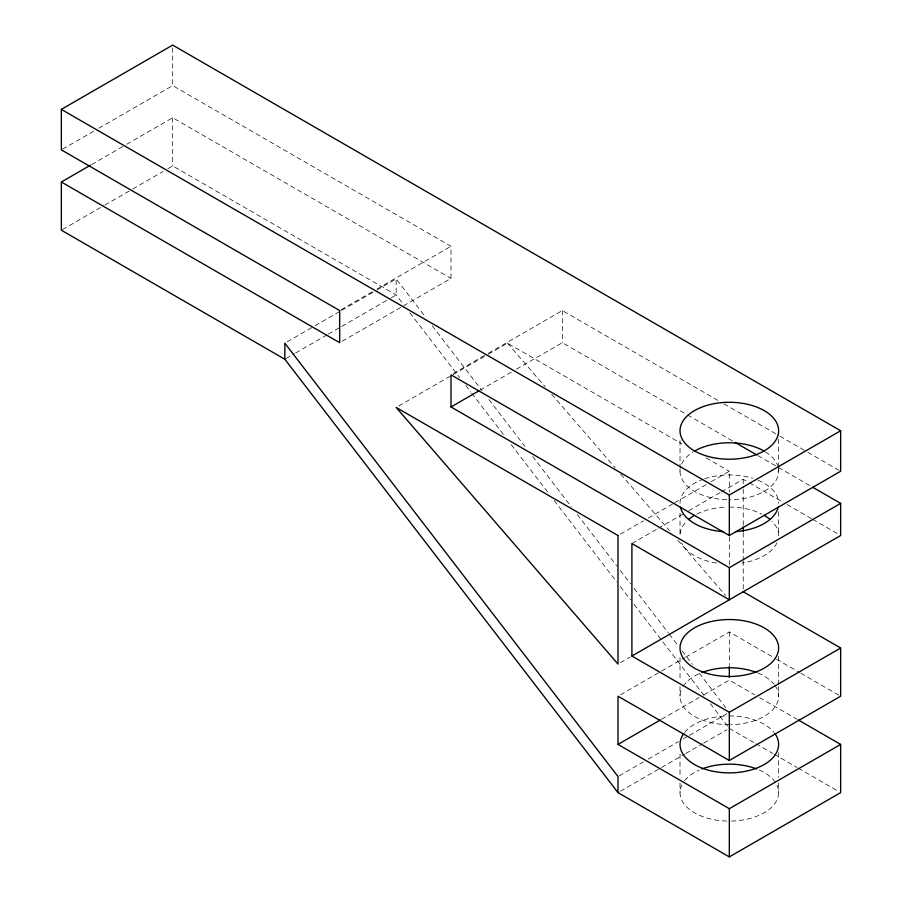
<?xml version="1.0" encoding="UTF-8"?>
<svg xmlns="http://www.w3.org/2000/svg" width="902" height="902" viewBox="0 0 902 902"><rect width="100%" height="100%" fill="white"/><g stroke="black" fill="none" stroke-linecap="round" stroke-linejoin="round"><path stroke-width="0.68" stroke-dasharray="4.51 3.38" d="M62.554 149.168L94.022 131.004M98.859 128.208L172.677 85.589L451 246.28L451 278.425L403.803 305.665M91.598 164.536L125.479 144.974M126.697 144.275L172.677 117.734L451 278.425M62.554 229.514L103.707 205.757M104.914 205.058L131.534 189.691M132.741 188.992L163.003 171.527M167.84 168.73L172.677 165.934L396.158 294.965L403.036 303.906M340.877 309.86L372.346 291.696M377.183 288.899L451 246.28M287.253 341.779L313.873 326.4M315.091 325.712L340.494 311.032M341.711 310.333L375.593 290.771M376.799 290.072L396.158 278.898L425.361 316.873M286.047 358.545L294.514 353.652M295.721 352.953L327.189 334.789M328.396 334.09L340.494 327.099M341.711 326.411L390.115 298.461M391.321 297.761L396.158 294.965L396.158 278.898M342.095 341.294L402.596 306.364M453.424 373.439L487.305 353.877M488.512 353.178L562.329 310.559L719.108 401.074M398.583 406.047L451.823 375.311M453.041 374.612L486.922 355.05M488.129 354.351L507.488 343.177L681.788 443.807M480.044 390.205L511.502 372.041M516.35 369.245L562.329 342.692L686.298 414.266M620.418 534.119L643.408 520.849M648.245 518.052L673.659 503.384M674.865 502.685L706.334 484.521M711.171 481.724L729.323 471.25L729.323 492.21M631.907 543.556L657.321 528.888M658.528 528.189L682.735 514.208M688.778 510.724L720.247 492.56M721.453 491.861L743.237 479.278L748.108 482.096M620.418 662.677L630.092 657.084M620.418 694.811L660.343 671.753M661.561 671.054L684.55 657.783M685.757 657.084L729.323 631.941L775.303 658.483M661.561 719.266L699.073 697.607M703.91 694.811L729.323 680.142L754.737 694.811M619.2 775.855L643.408 761.886M648.245 759.089L678.496 741.624M683.344 738.828L688.181 736.032M689.387 735.333L726.899 713.674M620.418 791.223L660.343 768.177M661.561 767.478L684.55 754.196M685.757 753.497L702.703 743.722M703.91 743.022L726.899 729.752M723.979 403.882L778.663 435.463M779.88 436.162L806.625 451.598M807.831 452.297L840.653 471.25M687.516 414.965L732.48 440.931M758.007 455.668L810.267 485.84M706.165 457.878L729.323 471.25M749.325 482.795L782.203 501.771M787.074 504.59L811.428 518.65M812.646 519.349L838.217 534.119M776.521 659.182L799.51 672.452M800.717 673.151L840.653 696.209M759.574 697.607L797.086 719.266M729.323 728.354L754.737 743.022M755.944 743.722L772.89 753.497M774.096 754.196L797.086 767.478M798.293 768.177L838.229 791.223M507.488 343.177L545.225 386.834M551.674 394.287L615.187 467.755M620.711 474.148L669.487 530.579M677.774 540.163L725.636 595.534M432.227 325.814L482.029 390.6M488.895 399.53L524.964 446.445M532.687 456.491L571.327 506.755M577.336 514.58L616.833 565.96M620.272 570.425L630.577 583.831M634.016 588.296L668.359 632.978M669.216 634.095L678.665 646.384M682.092 650.849L692.398 664.255M699.264 673.185L725.884 707.811M409.903 312.836L459.704 377.622M465.714 385.436L470.867 392.144M471.723 393.261L505.21 436.816M511.22 444.641L549.002 493.789M554.155 500.486L616.833 582.027M620.272 586.492L630.577 599.898M634.016 604.363L704.417 695.961M710.426 703.774L727.61 726.121M778.629 439.127L778.629 467.056M778.629 468.454L778.629 471.25M778.629 511.761L778.629 535.517A49.306 28.469 0 0 0 772.022 521.288M778.629 656.273L778.629 685.193M778.629 686.569L778.629 696.209M778.629 752.685L778.629 777.479M778.629 782.981L778.629 792.621M743.237 479.278L743.237 487.711M743.237 489.121L743.237 525.674M743.237 532.71L743.237 559.42M743.237 560.83L743.237 590.359M729.323 536.915L729.323 564.866M729.323 631.941L729.323 664.988M680.018 440.526L680.018 467.056M680.018 468.454L680.018 471.25M680.018 513.159L680.018 535.517A49.306 28.469 0 0 1 686.625 521.288M680.018 657.648L680.018 681.055M680.018 686.569L680.018 696.209M680.018 754.061L680.018 777.479M680.018 782.981L680.018 792.621M562.329 310.559L562.329 342.692M172.677 47.896L172.677 85.589M172.677 117.734L172.677 165.934M680.018 503.384A49.306 28.469 0 0 1 703.301 479.21M704.665 478.736A49.306 28.469 0 0 1 752.73 478.331M758.03 480.247A49.306 28.469 0 0 1 778.629 503.384M778.437 468.769A49.306 28.469 0 0 1 729.323 499.708M726.753 499.674A49.306 28.469 0 0 1 680.773 466.3M681.698 463.876A49.306 28.469 0 0 1 693.187 451.879M765.46 451.879A49.306 28.469 0 0 1 778.201 467.529M776.949 542.891A49.306 28.469 0 0 1 742.087 563.017M716.56 563.017A49.306 28.469 0 0 1 681.698 542.891M696.806 514.129A49.306 28.469 0 0 1 726.753 507.093M729.323 507.059A49.306 28.469 0 0 1 761.84 514.129M774.874 685.317A49.306 28.469 0 0 1 730.597 724.667M729.323 724.678A49.306 28.469 0 0 1 681.698 688.846M682.983 686.478A49.306 28.469 0 0 1 700.606 673.072M758.03 673.072A49.306 28.469 0 0 1 774.006 684.178M684.641 732.379A49.306 28.469 0 0 1 726.753 715.996M729.323 715.951A49.306 28.469 0 0 1 774.006 732.379M776.949 785.259A49.306 28.469 0 0 1 729.323 821.091M726.753 821.057A49.306 28.469 0 0 1 683.772 781.73M684.641 780.591A49.306 28.469 0 0 1 699.309 770.037M759.337 770.037A49.306 28.469 0 0 1 774.874 781.73"/><path stroke-width="1.35" d="M798.293 719.965L840.653 744.421L840.653 792.621L729.323 856.9L617.994 792.621L284.829 359.244L61.347 230.213L61.347 182.012L339.671 342.692L339.671 310.559L61.347 149.867L61.347 109.379L172.677 45.1L840.653 430.75L840.653 471.25L729.323 535.517L451 374.837L451 406.971L729.323 567.662L840.653 503.384L840.653 535.517L631.907 656.036L631.907 543.556L729.323 599.796L729.323 567.662M61.347 182.012L90.392 165.235M451 406.971L478.827 390.904M61.347 109.379L729.323 495.029L840.653 430.75M743.237 591.768L840.653 648.008L840.653 696.209L729.323 760.487L617.994 696.209L617.994 744.421L660.343 719.965M631.907 656.036L729.323 712.276L840.653 648.008M617.994 744.421L729.323 808.688L840.653 744.421M734.916 442.341L756.789 454.969M812.702 487.249L840.653 503.384M743.237 527.084L743.237 531.301M729.323 495.029L729.323 535.517M729.323 666.364L729.323 677.391M729.323 712.276L729.323 760.487M729.323 808.688L729.323 856.9M617.994 792.621L617.994 776.554L284.829 343.177L284.829 359.244M778.201 507.093A49.306 28.469 0 0 1 735.761 531.605M722.885 531.605A49.306 28.469 0 0 1 680.435 507.093M694.461 451.113A49.306 28.469 0 0 1 764.186 451.113M688.576 519.496A49.306 28.469 0 0 1 694.461 515.392M764.186 515.392A49.306 28.469 0 0 1 770.071 519.496M701.948 672.542A49.306 28.469 0 0 1 756.699 672.542M774.874 733.529A49.306 28.469 0 0 1 729.323 772.879A49.306 28.469 0 0 1 683.772 733.529M701.948 768.955A49.306 28.469 0 0 1 756.699 768.955M617.994 535.517L396.158 407.445L617.994 664.075L617.994 535.517M694.461 450.876A49.306 28.469 0 0 0 776.949 438.113A49.306 28.469 0 0 0 716.56 403.25A49.306 28.469 0 0 0 694.461 450.876M704.665 672.655A49.306 28.469 0 0 0 778.629 648.008A49.306 28.469 0 0 0 704.665 623.35A49.306 28.469 0 0 0 704.665 672.655"/></g></svg>
